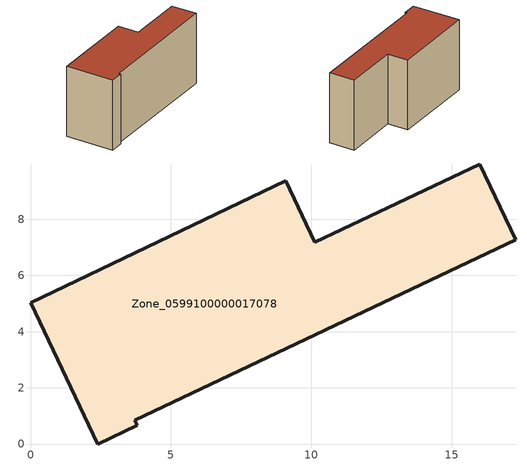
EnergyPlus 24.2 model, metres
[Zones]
Zone_0599100000017078
 floor ground (C_G): 0,5.02 9.08,9.37 10.12,7.18 15.99,9.97 17.28,7.27 3.71,0.84 3.8,0.67 2.4,0 z0
 wall outside (C_F): 2.4,0 3.8,0.67 3.71,0.84 17.28,7.27 15.99,9.97 10.12,7.18 9.08,9.37 0,5.02 2.4,0 z0:8.18
 roof outside (C_R): 3.71,0.84 17.28,7.27 15.99,9.97 10.12,7.18 9.08,9.37 0,5.02 2.4,0 3.8,0.67 z8.18
[BUILDING]
Pand.0599100000017078: North Axis=0; Terrain=City; Loads Convergence Tolerance Value=0.04; Temperature Convergence Tolerance Value=0.4; Solar Distribution=FullExterior; Maximum Number of Warmup Days=25; Minimum Number of Warmup Days=1
[Site:Location]
Rotterdam.The.Hague.AP_ZH_NLD Design_Conditions: Latitude=51.96; Longitude=4.45; Time Zone=1; Elevation=-4.5
[SITE:GROUNDTEMPERATURE:BUILDINGSURFACE]
18, 18, 18, 18, 18, 18, 18, 18, 18, 18, 18, 18
[MATERIAL] Thermal Absorptance=0.9; Solar Absorptance=0.7; Visible Absorptance=0.7
Name | Roughness | Thickness | Conductivity | Density | Specific Heat
G.TI.1975-1991 | MediumSmooth | 0.15 | 0.288461 | 540 | 1210
F.TI.1975-1991 | Rough | 0.3 | 0.230769 | 1920 | 840
R.TI.1975-1991 | MediumRough | 0.2 | 0.153846 | 1500 | 1000
[CONSTRUCTION]
C_G: G.TI.1975-1991
C_F: F.TI.1975-1991
C_R: R.TI.1975-1991
[ZONE]
Zone_0599100000017078: Type=1; Multiplier=1; Ceiling Height=Autocalculate; Volume=Autocalculate; Floor Area=autocalculate; Part of Total Floor Area=Yes
[ZONEINFILTRATION:DESIGNFLOWRATE]
Infil_Zone_0599100000017078: Zone or ZoneList or Space or SpaceList=Zone_0599100000017078; Schedule=AlwaysOn; Design Flow Rate Calculation Method=Flow/Area; Flow Rate per Floor Area=0.003; Constant Term Coefficient=1; Temperature Term Coefficient=0; Velocity Term Coefficient=0; Velocity Squared Term Coefficient=0
[HVACTEMPLATE:ZONE:IDEALLOADSAIRSYSTEM]
Zone_0599100000017078: Maximum Heating Supply Air Temperature=50; Minimum Cooling Supply Air Temperature=13; Maximum Heating Supply Air Humidity Ratio=0.0156; Minimum Cooling Supply Air Humidity Ratio=0.0077; Heating Limit=NoLimit; Cooling Limit=NoLimit; Dehumidification Control Type=ConstantSensibleHeatRatio; Cooling Sensible Heat Ratio=0.7; Dehumidification Setpoint=60; Humidification Control Type=None; Humidification Setpoint=30; Outdoor Air Method=None; Outdoor Air Flow Rate per Person=0.00944; Outdoor Air Flow Rate per Zone Floor Area=0; Outdoor Air Flow Rate per Zone=0; Demand Controlled Ventilation Type=None; Outdoor Air Economizer Type=NoEconomizer; Heat Recovery Type=None; Sensible Heat Recovery Effectiveness=0.7; Latent Heat Recovery Effectiveness=0.65
[ZONECONTROL:THERMOSTAT]
ThermostatControl_Zone_0599100000017078: Zone or ZoneList=Zone_0599100000017078; Control Type Schedule=DualSetpointControlType; Control 1=Thermostat_Zone_0599100000017078; Temperature Difference Between Cutout And Setpoint=0
[THERMOSTATSETPOINT:DUALSETPOINT]
Thermostat_Zone_0599100000017078: Heating Setpoint Temperature Schedule=HeatingSetpoint_Zone_0599100000017078; Cooling Setpoint Temperature Schedule=CoolingSetpoint_Zone_0599100000017078
[SCHEDULE:COMPACT]
HeatingSetpoint_Zone_0599100000017078: Through: 12/31, For: AllDays, Until: 24:00, 21
CoolingSetpoint_Zone_0599100000017078: Through: 12/31, For: AllDays, Until: 24:00, 24
DualSetpointControlType: Through: 12/31, For: AllDays, Until: 24:00, 4
AlwaysOn: Through: 12/31, For: AllDays, Until: 24:00, 1
